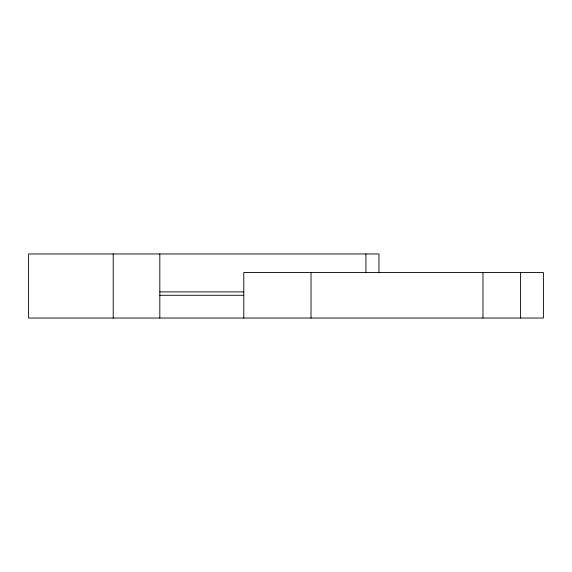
<?xml version="1.0" encoding="UTF-8"?>
<svg xmlns="http://www.w3.org/2000/svg" width="572" height="572" viewBox="0 0 572 572"><rect width="100%" height="100%" fill="white"/><g stroke="black" fill="none" stroke-linecap="round" stroke-linejoin="round"><path stroke-width="0.86" d="M159.824 291.899L243.693 291.899M159.824 295.274L243.693 295.274M520.591 272.508L520.591 318.039M482.975 272.508L482.975 318.039M378.957 272.651L378.957 253.961L28.6 253.961L28.6 318.039L543.4 318.039L543.4 272.508L243.786 272.508L243.786 318.039M365.923 253.961L365.923 272.486M311.018 272.508L311.018 318.039M159.824 253.961L159.824 318.039M113.213 253.961L113.213 318.039"/></g></svg>
